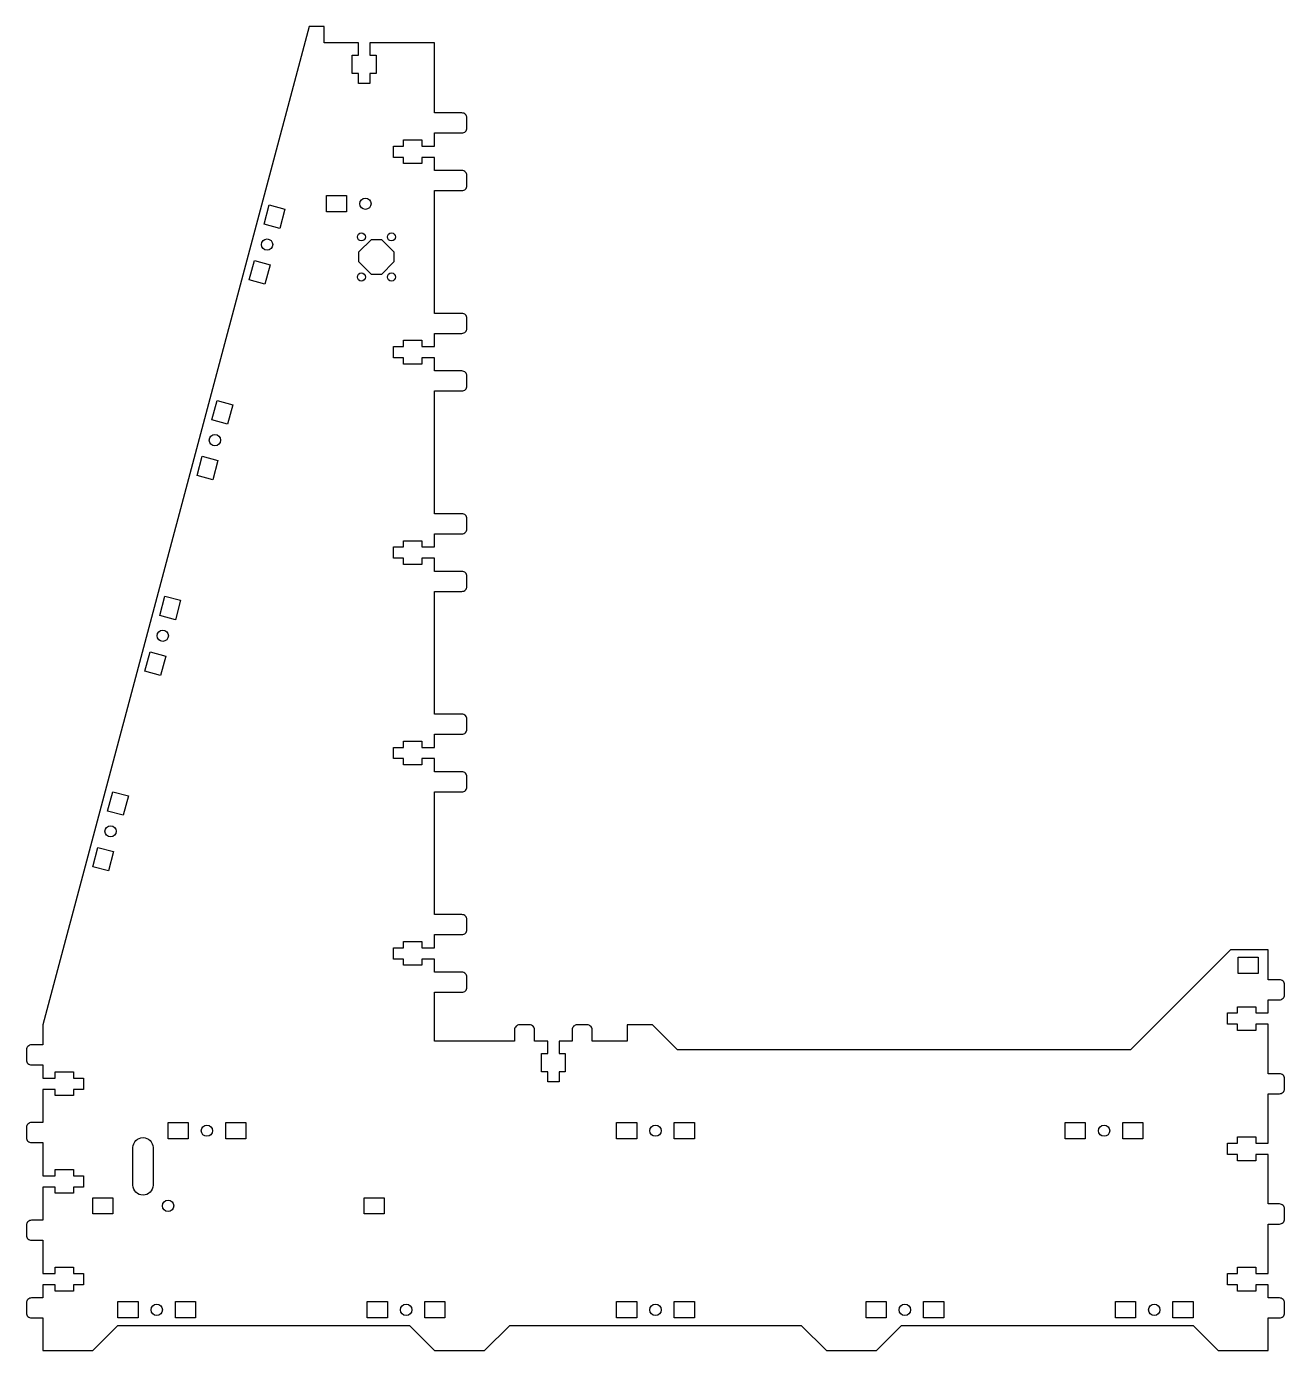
# Model space of a CAD drawing. Header units: millimetres. Extents: x -7 to 496, y -10 to 519.
import ezdxf

# ---------------------------------------------------------------- set-up
doc = ezdxf.new("R2010")
doc.units = ezdxf.units.MM

msp = doc.modelspace()

# ---------------------------------------------------------------- linework, layer by layer
for points in [[(489, 68.25), (484, 68.25), (484, 65.75), (476.7, 65.75), (476.7, 68.25), (472.7, 68.25), (472.7, 72.75), (476.7, 72.75), (476.7, 75.25), (484, 75.25), (484, 72.75), (489, 72.75), (489, 92.5), (493.5, 92.5, 0.414214), (495.5, 94.5), (495.5, 98.5, 0.414214), (493.5, 100.5), (489, 100.5), (489, 120.25), (484, 120.25), (484, 117.75), (476.7, 117.75), (476.7, 120.25), (472.7, 120.25), (472.7, 124.75), (476.7, 124.75), (476.7, 127.25), (484, 127.25), (484, 124.75), (489, 124.75), (489, 130), (493.5, 130, 0.414214), (495.5, 132), (495.5, 136, 0.414214), (493.5, 138), (489, 138), (489, 150), (474, 150), (434, 110), (253.25, 110), (243.25, 120), (233.25, 120), (233.25, 113.5), (219.25, 113.5), (219.25, 118, 0.414214), (217.25, 120), (213.25, 120, 0.414214), (211.25, 118), (211.25, 113.5), (206, 113.5), (206, 108.5), (208.5, 108.5), (208.5, 101.2), (206, 101.2), (206, 97.2), (201.5, 97.2), (201.5, 101.2), (199, 101.2), (199, 108.5), (201.5, 108.5), (201.5, 113.5), (196.25, 113.5), (196.25, 118, 0.414214), (194.25, 120), (190.25, 120, 0.414214), (188.25, 118), (188.25, 113.5), (156.25, 113.5), (156.25, 133), (167.25, 133, 0.414214), (169.25, 135), (169.25, 139, 0.414214), (167.25, 141), (156.25, 141), (156.25, 146.25), (151.25, 146.25), (151.25, 143.75), (143.95, 143.75), (143.95, 146.25), (139.95, 146.25), (139.95, 150.75), (143.95, 150.75), (143.95, 153.25), (151.25, 153.25), (151.25, 150.75), (156.25, 150.75), (156.25, 156), (167.25, 156, 0.414214), (169.25, 158), (169.25, 162, 0.414214), (167.25, 164), (156.25, 164), (156.25, 213), (167.25, 213, 0.414214), (169.25, 215), (169.25, 219, 0.414214), (167.25, 221), (156.25, 221), (156.25, 226.25), (151.25, 226.25), (151.25, 223.75), (143.95, 223.75), (143.95, 226.25), (139.95, 226.25), (139.95, 230.75), (143.95, 230.75), (143.95, 233.25), (151.25, 233.25), (151.25, 230.75), (156.25, 230.75), (156.25, 236), (167.25, 236, 0.414214), (169.25, 238), (169.25, 242, 0.414214), (167.25, 244), (156.25, 244), (156.25, 293), (167.25, 293, 0.414214), (169.25, 295), (169.25, 299, 0.414214), (167.25, 301), (156.25, 301), (156.25, 306.25), (151.25, 306.25), (151.25, 303.75), (143.95, 303.75), (143.95, 306.25), (139.95, 306.25), (139.95, 310.75), (143.95, 310.75), (143.95, 313.25), (151.25, 313.25), (151.25, 310.75), (156.25, 310.75), (156.25, 316), (167.25, 316, 0.414214), (169.25, 318), (169.25, 322, 0.414214), (167.25, 324), (156.25, 324), (156.25, 373), (167.25, 373, 0.414214), (169.25, 375), (169.25, 379, 0.414214), (167.25, 381), (156.25, 381), (156.25, 386.25), (151.25, 386.25), (151.25, 383.75), (143.95, 383.75), (143.95, 386.25), (139.95, 386.25), (139.95, 390.75), (143.95, 390.75), (143.95, 393.25), (151.25, 393.25), (151.25, 390.75), (156.25, 390.75), (156.25, 396), (167.25, 396, 0.414214), (169.25, 398), (169.25, 402, 0.414214), (167.25, 404), (156.25, 404), (156.25, 453), (167.25, 453, 0.414214), (169.25, 455), (169.25, 459, 0.414214), (167.25, 461), (156.25, 461), (156.25, 466.25), (151.25, 466.25), (151.25, 463.75), (143.95, 463.75), (143.95, 466.25), (139.95, 466.25), (139.95, 470.75), (143.95, 470.75), (143.95, 473.25), (151.25, 473.25), (151.25, 470.75), (156.25, 470.75), (156.25, 476), (167.25, 476, 0.414214), (169.25, 478), (169.25, 482, 0.414214), (167.25, 484), (156.25, 484), (156.25, 512), (130.5, 512), (130.5, 507), (133, 507), (133, 499.7), (130.5, 499.7), (130.5, 495.7), (126, 495.7), (126, 499.7), (123.5, 499.7), (123.5, 507), (126, 507), (126, 512), (112.25, 512), (112.25, 518.5), (106.25, 518.5), (0, 120), (0, 112), (-4.5, 112, 0.414214), (-6.5, 110), (-6.5, 106, 0.414214), (-4.5, 104), (0, 104), (0, 98.75), (5, 98.75), (5, 101.25), (12.3, 101.25), (12.3, 98.75), (16.3, 98.75), (16.3, 94.25), (12.3, 94.25), (12.3, 91.75), (5, 91.75), (5, 94.25), (0, 94.25), (0, 81), (-4.5, 81, 0.414214), (-6.5, 79), (-6.5, 75, 0.414214), (-4.5, 73), (0, 73), (0, 59.75), (5, 59.75), (5, 62.25), (12.3, 62.25), (12.3, 59.75), (16.3, 59.75), (16.3, 55.25), (12.3, 55.25), (12.3, 52.75), (5, 52.75), (5, 55.25), (0, 55.25), (0, 42), (-4.5, 42, 0.414214), (-6.5, 40), (-6.5, 36, 0.414214), (-4.5, 34), (0, 34), (0, 20.75), (5, 20.75), (5, 23.25), (12.3, 23.25), (12.3, 20.75), (16.3, 20.75), (16.3, 16.25), (12.3, 16.25), (12.3, 13.75), (5, 13.75), (5, 16.25), (0, 16.25), (0, 11), (-4.5, 11, 0.414214), (-6.5, 9), (-6.5, 5, 0.414214), (-4.5, 3), (0, 3), (0, -10), (20, -10), (30, 0), (146.33, 0), (156.33, -10), (176.33, -10), (186.33, 0), (302.67, 0), (312.67, -10), (332.67, -10), (342.67, 0), (459, 0), (469, -10), (489, -10), (489, 3), (493.5, 3, 0.414214), (495.5, 5), (495.5, 9, 0.414214), (493.5, 11), (489, 11), (489, 16.25), (484, 16.25), (484, 13.75), (476.7, 13.75), (476.7, 16.25), (472.7, 16.25), (472.7, 20.75), (476.7, 20.75), (476.7, 23.25), (484, 23.25), (484, 20.75), (489, 20.75), (489, 40.5), (493.5, 40.5, 0.414214), (495.5, 42.5), (495.5, 46.5, 0.414214), (493.5, 48.5), (489, 48.5)], [(44, 56, -1), (36, 56), (36, 71, -1), (44, 71)]]:
    msp.add_lwpolyline(points, format="xyb", close=True)
for points in [[(113.25, 444.5), (113.25, 451), (121.25, 451), (121.25, 444.5)], [(88.3, 439.54), (90.36, 447.27), (96.64, 445.59), (94.58, 437.86)], [(131.15, 419.5), (126.15, 424.5), (126.15, 428.5), (131.15, 433.5), (135.15, 433.5), (140.15, 428.5), (140.15, 424.5), (135.15, 419.5)], [(82.38, 417.31), (84.44, 425.04), (90.72, 423.37), (88.66, 415.64)], [(75.83, 367.52), (73.77, 359.79), (67.49, 361.46), (69.55, 369.19)], [(69.9, 345.3), (67.84, 337.57), (61.56, 339.24), (63.62, 346.97)], [(46.67, 283.39), (48.73, 291.12), (55.01, 289.45), (52.95, 281.72)], [(40.74, 261.17), (42.8, 268.9), (49.09, 267.22), (47.02, 259.49)], [(34.19, 211.37), (32.13, 203.64), (25.85, 205.32), (27.91, 213.05)], [(28.27, 189.15), (26.21, 181.42), (19.93, 183.1), (21.99, 190.83)], [(477, 140.5), (477, 147), (485, 147), (485, 140.5)], [(50, 74.5), (50, 81), (58, 81), (58, 74.5)], [(73, 74.5), (73, 81), (81, 81), (81, 74.5)], [(237, 81), (237, 74.5), (229, 74.5), (229, 81)], [(260, 81), (260, 74.5), (252, 74.5), (252, 81)], [(416, 81), (416, 74.5), (408, 74.5), (408, 81)], [(439, 81), (439, 74.5), (431, 74.5), (431, 81)], [(20, 44.5), (20, 51), (28, 51), (28, 44.5)], [(128.25, 44.5), (128.25, 51), (136.25, 51), (136.25, 44.5)], [(30, 3), (30, 9.5), (38, 9.5), (38, 3)], [(53, 3), (53, 9.5), (61, 9.5), (61, 3)], [(137.5, 9.5), (137.5, 3), (129.5, 3), (129.5, 9.5)], [(152.5, 3), (152.5, 9.5), (160.5, 9.5), (160.5, 3)], [(237, 9.5), (237, 3), (229, 3), (229, 9.5)], [(252, 3), (252, 9.5), (260, 9.5), (260, 3)], [(336.5, 9.5), (336.5, 3), (328.5, 3), (328.5, 9.5)], [(351.5, 3), (351.5, 9.5), (359.5, 9.5), (359.5, 3)], [(436, 9.5), (436, 3), (428, 3), (428, 9.5)], [(451, 3), (451, 9.5), (459, 9.5), (459, 3)]]:
    msp.add_lwpolyline(points, close=True)
for centre, radius in [((128.75, 447.75), 2.25), ((89.51, 431.45), 2.25), ((127.15, 434.5), 1.6), ((139.15, 434.5), 1.6), ((127.15, 418.5), 1.6), ((139.15, 418.5), 1.6), ((68.69, 353.38), 2.25), ((47.88, 275.31), 2.25), ((27.06, 197.24), 2.25), ((65.5, 77.75), 2.25), ((244.5, 77.75), 2.25), ((423.5, 77.75), 2.25), ((50, 47.75), 2.25), ((45.5, 6.25), 2.25), ((145, 6.25), 2.25), ((244.5, 6.25), 2.25), ((344, 6.25), 2.25), ((443.5, 6.25), 2.25)]:
    msp.add_circle(centre, radius)

doc.saveas('drawing.dxf')
